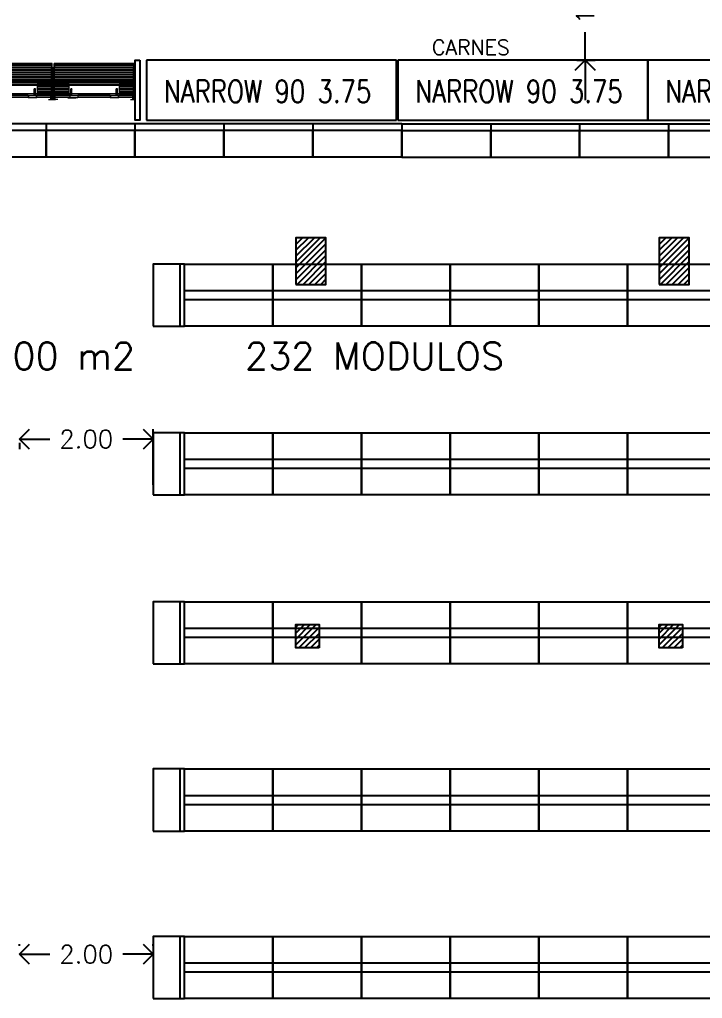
# Model space of a CAD drawing. Extents: x 26 to 214, y -151 to 101.
# Drawn here: x 170.16 to 180.4, y -117.18 to -102.5 of the extents above; entities that cross this region are included whole.
import ezdxf
from ezdxf.enums import TextEntityAlignment as Align

# ---------------------------------------------------------------- set-up
doc = ezdxf.new("R2010")
doc.units = 0
doc.header["$LTSCALE"] = 10
doc.header["$MEASUREMENT"] = 0
doc.layers.get('0').update_dxf_attribs({"linetype": 'CONTINUOUS'})
doc.layers.get('DEFPOINTS').update_dxf_attribs({"linetype": 'CONTINUOUS'})
for name, color, linetype in [('05 TXT', 7, 'CONTINUOUS'), ('10-COL', 6, 'CONTINUOUS'), ('ALMACEN-G', 230, 'CONTINUOUS'), ('GONDOLAS', 30, 'CONTINUOUS'), ('PERECEDEROS-G', 103, 'CONTINUOUS')]:
    doc.layers.add(name, color=color, linetype=linetype)
doc.styles.add('ROMANS', font='romans.shx')
doc.styles.add('SIMPLEX2', font='ROMANS.SHX')
doc.dimstyles.new('COTA1502', dxfattribs={"dimscale": 1.5, "dimtxt": 0.18, "dimasz": 0.2, "dimexe": 0.1, "dimexo": 0.1, "dimgap": 0.09, "dimtad": 0, "dimzin": 0, "dimdsep": 46, "dimtxsty": 'ROMANS', "dimblk": 'OPEN90', "dimcen": 0.1, "dimclrd": 256, "dimclre": 256, "dimclrt": 2, "dimadec": 0, "dimazin": 0, "dimtfac": 1, "dimtix": 1, "dimtmove": 2, "dimatfit": 3, "dimldrblk": 'OPEN90', "dimfxl": 0, "dimtolj": 1, "dimtzin": 0, "dimarcsym": 0})

# ---------------------------------------------------------------- blocks, each defined once
blk = doc.blocks.new('PARED 60')
for p, q in [((0, 1.334), (0.1, 1.334)), ((0, 1.334), (0, 0)), ((0.1, 1.334), (0.1, 0)), ((0.1, 1.334), (0.5, 1.334)), ((0.5, 1.334), (0.5, 0)), ((0, 0), (0.1, 0)), ((0.5, 0), (0.1, 0))]:
    blk.add_line(p, q)
blk = doc.blocks.new('.93-B')
for p, q in [((0, 0.93), (0, 0)), ((1.33, 0.93), (0, 0.93)), ((0, 0.93), (0, 0.53)), ((1.33, 0), (1.33, 0.93)), ((0, 0.53), (1.33, 0.53)), ((1.33, 0.53), (1.33, 0.4)), ((1.33, 0.4), (0, 0.4)), ((0, 0), (1.33, 0))]:
    blk.add_line(p, q)
blk = doc.blocks.new('P093')
blk.add_line((-0.07, 0.93), (-0.07, 0))
blk.add_lwpolyline([(-0.47, 0), (0, 0), (0, 0.93), (-0.47, 0.93)], close=True)
blk = doc.blocks.new('_Open90')
at = {"color": 0, "linetype": 'ByBlock', "lineweight": -2}
for p, q in [((-0.5, 0.5), (0, 0)), ((0, 0), (-1, 0)), ((0, 0), (-0.5, -0.5))]:
    blk.add_line(p, q, dxfattribs=at)
blk = doc.blocks.new('*D184')
at = {"layer": 'DEFPOINTS', "color": 0, "transparency": 16777216}
for p in [(170.157, -108.698), (170.157, -108.793), (172.159, -109.628)]:
    blk.add_point(p, dxfattribs=at)
at = {"layer": 'GONDOLAS', "lineweight": -2, "transparency": 16777216}
for p, q in [((172.159, -109.478), (172.159, -108.643)), ((170.157, -108.848), (170.157, -108.943)), ((170.457, -108.793), (170.611, -108.793)), ((171.859, -108.793), (171.704, -108.793))]:
    blk.add_line(p, q, dxfattribs=at)
at = {"layer": 'GONDOLAS', "lineweight": -2, "transparency": 16777216, "xscale": 0.3, "yscale": 0.3, "zscale": 0.3, "rotation": 180}
blk.add_blockref('_Open90', (170.157, -108.793), dxfattribs=at)
at = {"layer": 'GONDOLAS', "lineweight": -2, "transparency": 16777216, "xscale": 0.3, "yscale": 0.3, "zscale": 0.3}
blk.add_blockref('_Open90', (172.159, -108.793), dxfattribs=at)
at = {"layer": 'GONDOLAS', "color": 2, "transparency": 16777216, "insert": (171.158, -108.793), "char_height": 0.27, "attachment_point": 5, "style": 'ROMANS'}
blk.add_mtext('\\A1;2.00', dxfattribs=at)
blk = doc.blocks.new('fox90-3.75')
at = {"layer": 'PERECEDEROS-G'}
for p, q in [((0, 0.767), (0, -0.133)), ((3.75, 0.767), (0, 0.767)), ((3.75, -0.133), (3.75, 0.767)), ((0, -0.133), (3.75, -0.133))]:
    blk.add_line(p, q, dxfattribs=at)
at = {"layer": 'PERECEDEROS-G', "style": 'ROMANS', "width": 0.8}
blk.add_text('NARROW 90 3.75', height=0.336, dxfattribs=at).set_placement((1.818, 0.129), align=Align.CENTER)
blk = doc.blocks.new('modulo panaderia contrapared')
at = {"linetype": 'Continuous', "lineweight": 15}
for p, q in [((0.015, 0.485), (0.015, 0.503)), ((1.215, 0.503), (0.015, 0.503)), ((1.215, 0.485), (0.015, 0.485)), ((0.015, 0.043), (0.015, 0.485)), ((0.015, 0.485), (0.033, 0.485)), ((0.022, 0.464), (0.019, 0.464)), ((0.019, 0.462), (0.019, 0.464)), ((0.022, 0.462), (0.019, 0.462)), ((0.019, 0.051), (0.019, 0.462)), ((1.209, 0.472), (0.022, 0.472)), ((0.022, 0.471), (0.022, 0.472)), ((1.209, 0.471), (0.022, 0.471)), ((0.022, 0.471), (0.022, 0.449)), ((0.022, 0.449), (1.209, 0.449)), ((0.022, 0.448), (0.022, 0.449)), ((1.209, 0.448), (0.022, 0.448)), ((0.022, 0.44), (0.022, 0.448)), ((0.033, 0.472), (0.033, 0.485)), ((1.197, 0.485), (1.215, 0.485)), ((1.197, 0.472), (1.197, 0.485)), ((1.209, 0.472), (1.209, 0.471)), ((1.209, 0.471), (1.209, 0.449)), ((1.212, 0.464), (1.209, 0.464)), ((1.212, 0.462), (1.209, 0.462)), ((1.209, 0.449), (1.209, 0.448)), ((1.209, 0.448), (1.209, 0.44)), ((1.212, 0.464), (1.212, 0.462)), ((1.212, 0.051), (1.212, 0.462)), ((1.215, 0.485), (1.215, 0.503)), ((1.215, 0.043), (1.215, 0.485)), ((0, 0.035), (0, 0.435)), ((0, 0.435), (0.003, 0.435)), ((0.003, 0.435), (0.003, 0.035)), ((0.015, 0.435), (0.003, 0.435)), ((0.022, 0.433), (0.022, 0.44)), ((1.209, 0.433), (0.022, 0.433)), ((1.209, 0.433), (0.022, 0.433)), ((0.022, 0.41), (0.022, 0.433)), ((0.022, 0.433), (0.022, 0.433)), ((0.022, 0.41), (1.209, 0.41)), ((0.022, 0.409), (0.022, 0.41)), ((1.209, 0.409), (0.022, 0.409)), ((0.022, 0.405), (0.022, 0.409)), ((0.022, 0.405), (1.209, 0.405)), ((0.022, 0.405), (1.209, 0.405)), ((0.022, 0.405), (0.022, 0.405)), ((0.022, 0.398), (0.022, 0.405)), ((1.209, 0.398), (0.022, 0.398)), ((0.022, 0.397), (0.022, 0.398)), ((1.209, 0.397), (0.022, 0.397)), ((0.022, 0.374), (0.022, 0.397)), ((0.022, 0.374), (1.209, 0.374)), ((0.022, 0.373), (0.022, 0.374)), ((1.209, 0.373), (0.022, 0.373)), ((0.022, 0.369), (0.022, 0.373)), ((0.022, 0.369), (1.209, 0.369)), ((0.022, 0.369), (1.209, 0.369)), ((0.022, 0.369), (0.022, 0.369)), ((0.022, 0.362), (0.022, 0.369)), ((1.209, 0.362), (0.022, 0.362)), ((1.209, 0.362), (0.022, 0.362)), ((0.022, 0.339), (0.022, 0.362)), ((0.022, 0.362), (0.022, 0.362)), ((0.022, 0.339), (1.209, 0.339)), ((0.022, 0.338), (0.022, 0.339)), ((1.209, 0.338), (0.022, 0.338)), ((0.022, 0.334), (0.022, 0.338)), ((0.022, 0.334), (1.209, 0.334)), ((0.022, 0.334), (1.209, 0.334)), ((0.022, 0.334), (0.022, 0.334)), ((0.022, 0.327), (0.022, 0.334)), ((1.209, 0.327), (0.022, 0.327)), ((0.022, 0.326), (0.022, 0.327)), ((1.209, 0.326), (0.022, 0.326)), ((0.022, 0.304), (0.022, 0.326)), ((0.022, 0.304), (1.209, 0.304)), ((0.022, 0.302), (0.022, 0.304)), ((1.209, 0.302), (0.022, 0.302)), ((0.022, 0.298), (0.022, 0.302)), ((0.022, 0.298), (1.209, 0.298)), ((0.022, 0.298), (1.209, 0.298)), ((0.022, 0.298), (0.022, 0.298)), ((0.022, 0.292), (0.022, 0.298)), ((0.023, 0.44), (0.046, 0.44)), ((0.023, 0.44), (0.023, 0.433)), ((0.023, 0.405), (0.023, 0.398)), ((0.023, 0.369), (0.023, 0.362)), ((0.023, 0.334), (0.023, 0.327)), ((0.023, 0.298), (0.023, 0.292)), ((0.046, 0.433), (0.046, 0.44)), ((0.046, 0.398), (0.046, 0.405)), ((0.046, 0.362), (0.046, 0.369)), ((0.046, 0.327), (0.046, 0.334)), ((0.046, 0.292), (0.046, 0.298)), ((0.047, 0.44), (0.047, 0.433)), ((0.047, 0.436), (0.603, 0.436)), ((0.047, 0.436), (0.603, 0.436)), ((0.047, 0.405), (0.047, 0.398)), ((0.047, 0.369), (0.047, 0.362)), ((0.047, 0.334), (0.047, 0.327)), ((0.047, 0.298), (0.047, 0.292)), ((0.603, 0.433), (0.603, 0.44)), ((0.603, 0.398), (0.603, 0.405)), ((0.603, 0.362), (0.603, 0.369)), ((0.603, 0.327), (0.603, 0.334)), ((0.603, 0.292), (0.603, 0.298)), ((0.604, 0.44), (0.627, 0.44)), ((0.604, 0.44), (0.604, 0.433)), ((0.604, 0.405), (0.604, 0.398)), ((0.604, 0.369), (0.604, 0.362)), ((0.604, 0.334), (0.604, 0.327)), ((0.604, 0.298), (0.604, 0.292)), ((0.627, 0.433), (0.627, 0.44)), ((0.627, 0.398), (0.627, 0.405)), ((0.627, 0.362), (0.627, 0.369)), ((0.627, 0.327), (0.627, 0.334)), ((0.627, 0.292), (0.627, 0.298)), ((0.628, 0.44), (0.628, 0.433)), ((0.628, 0.436), (1.184, 0.436)), ((0.628, 0.436), (1.184, 0.436)), ((0.628, 0.405), (0.628, 0.398)), ((0.628, 0.369), (0.628, 0.362)), ((0.628, 0.334), (0.628, 0.327)), ((0.628, 0.298), (0.628, 0.292)), ((1.184, 0.433), (1.184, 0.44)), ((1.184, 0.398), (1.184, 0.405)), ((1.184, 0.362), (1.184, 0.369)), ((1.184, 0.327), (1.184, 0.334)), ((1.184, 0.292), (1.184, 0.298)), ((1.185, 0.44), (1.208, 0.44)), ((1.185, 0.44), (1.185, 0.433)), ((1.185, 0.405), (1.185, 0.398)), ((1.185, 0.369), (1.185, 0.362)), ((1.185, 0.334), (1.185, 0.327)), ((1.185, 0.298), (1.185, 0.292)), ((1.208, 0.433), (1.208, 0.44)), ((1.208, 0.398), (1.208, 0.405)), ((1.208, 0.362), (1.208, 0.369)), ((1.208, 0.327), (1.208, 0.334)), ((1.208, 0.292), (1.208, 0.298)), ((1.209, 0.433), (1.209, 0.44)), ((1.209, 0.41), (1.209, 0.433)), ((1.209, 0.433), (1.209, 0.433)), ((1.209, 0.41), (1.209, 0.409)), ((1.209, 0.405), (1.209, 0.409)), ((1.209, 0.405), (1.209, 0.405)), ((1.209, 0.398), (1.209, 0.405)), ((1.209, 0.398), (1.209, 0.397)), ((1.209, 0.374), (1.209, 0.397)), ((1.209, 0.374), (1.209, 0.373)), ((1.209, 0.369), (1.209, 0.373)), ((1.209, 0.369), (1.209, 0.369)), ((1.209, 0.362), (1.209, 0.369)), ((1.209, 0.339), (1.209, 0.362)), ((1.209, 0.362), (1.209, 0.362)), ((1.209, 0.339), (1.209, 0.338)), ((1.209, 0.334), (1.209, 0.338)), ((1.209, 0.334), (1.209, 0.334)), ((1.209, 0.327), (1.209, 0.334)), ((1.209, 0.327), (1.209, 0.326)), ((1.209, 0.304), (1.209, 0.326)), ((1.209, 0.304), (1.209, 0.302)), ((1.209, 0.298), (1.209, 0.302)), ((1.209, 0.298), (1.209, 0.298)), ((1.209, 0.292), (1.209, 0.298)), ((1.227, 0.435), (1.215, 0.435)), ((1.227, 0.035), (1.227, 0.435)), ((1.227, 0.435), (1.23, 0.435)), ((1.23, 0.435), (1.23, 0.035)), ((1.209, 0.292), (0.022, 0.292)), ((0.022, 0.291), (0.022, 0.292)), ((1.209, 0.291), (0.022, 0.291)), ((0.022, 0.268), (0.022, 0.291)), ((0.022, 0.268), (1.209, 0.268)), ((0.022, 0.267), (0.022, 0.268)), ((1.209, 0.267), (0.022, 0.267)), ((0.022, 0.263), (0.022, 0.267)), ((0.022, 0.263), (1.209, 0.263)), ((0.022, 0.263), (1.209, 0.263)), ((0.022, 0.263), (0.022, 0.263)), ((0.022, 0.256), (0.022, 0.263)), ((1.209, 0.256), (0.022, 0.256)), ((0.022, 0.255), (0.022, 0.256)), ((1.209, 0.255), (0.022, 0.255)), ((0.022, 0.233), (0.022, 0.255)), ((0.022, 0.233), (1.209, 0.233)), ((0.022, 0.231), (0.022, 0.233)), ((1.209, 0.231), (0.022, 0.231)), ((0.022, 0.227), (0.022, 0.231)), ((0.022, 0.227), (1.209, 0.227)), ((0.022, 0.227), (1.209, 0.227)), ((0.022, 0.227), (0.022, 0.227)), ((0.022, 0.221), (0.022, 0.227)), ((1.209, 0.221), (0.022, 0.221)), ((0.022, 0.22), (0.022, 0.221)), ((1.209, 0.22), (0.022, 0.22)), ((0.022, 0.197), (0.022, 0.22)), ((0.022, 0.196), (0.022, 0.197)), ((0.022, 0.197), (0.24, 0.197)), ((0.022, 0.192), (0.022, 0.196)), ((0.24, 0.196), (0.022, 0.196)), ((0.022, 0.192), (0.24, 0.192)), ((0.022, 0.192), (0.022, 0.192)), ((0.022, 0.185), (0.022, 0.192)), ((0.022, 0.192), (0.24, 0.192)), ((0.24, 0.185), (0.022, 0.185)), ((0.022, 0.184), (0.022, 0.185)), ((0.022, 0.162), (0.022, 0.184)), ((0.24, 0.184), (0.022, 0.184)), ((0.022, 0.161), (0.022, 0.162)), ((0.022, 0.162), (0.24, 0.162)), ((0.022, 0.157), (0.022, 0.161)), ((0.24, 0.161), (0.022, 0.161)), ((0.022, 0.157), (0.24, 0.157)), ((0.022, 0.157), (0.022, 0.157)), ((0.022, 0.15), (0.022, 0.157)), ((0.022, 0.157), (0.24, 0.157)), ((0.24, 0.15), (0.022, 0.15)), ((0.022, 0.149), (0.022, 0.15)), ((0.022, 0.126), (0.022, 0.149)), ((0.24, 0.149), (0.022, 0.149)), ((0.023, 0.263), (0.023, 0.256)), ((0.023, 0.227), (0.023, 0.221)), ((0.023, 0.192), (0.023, 0.185)), ((0.023, 0.157), (0.023, 0.15)), ((0.046, 0.256), (0.046, 0.263)), ((0.046, 0.221), (0.046, 0.227)), ((0.046, 0.185), (0.046, 0.192)), ((0.046, 0.15), (0.046, 0.157)), ((0.047, 0.263), (0.047, 0.256)), ((0.047, 0.227), (0.047, 0.221)), ((0.047, 0.192), (0.047, 0.185)), ((0.047, 0.157), (0.047, 0.15)), ((0.24, 0.2), (0.24, 0.183)), ((0.24, 0.2), (0.99, 0.2)), ((0.24, 0.183), (0.99, 0.183)), ((0.24, 0.183), (0.24, 0.178)), ((0.24, 0.178), (0.99, 0.178)), ((0.24, 0.049), (0.24, 0.178)), ((0.603, 0.256), (0.603, 0.263)), ((0.603, 0.221), (0.603, 0.227)), ((0.604, 0.263), (0.604, 0.256)), ((0.604, 0.227), (0.604, 0.221)), ((0.627, 0.256), (0.627, 0.263)), ((0.627, 0.221), (0.627, 0.227)), ((0.628, 0.263), (0.628, 0.256)), ((0.628, 0.227), (0.628, 0.221)), ((0.99, 0.2), (0.99, 0.183)), ((0.99, 0.197), (1.209, 0.197)), ((1.209, 0.196), (0.99, 0.196)), ((0.99, 0.192), (1.209, 0.192)), ((0.99, 0.192), (1.209, 0.192)), ((1.209, 0.185), (0.99, 0.185)), ((1.209, 0.184), (0.99, 0.184)), ((0.99, 0.183), (0.99, 0.178)), ((0.99, 0.178), (0.99, 0.049)), ((0.99, 0.162), (1.209, 0.162)), ((1.209, 0.161), (0.99, 0.161)), ((0.99, 0.157), (1.209, 0.157)), ((0.99, 0.157), (1.209, 0.157)), ((1.209, 0.15), (0.99, 0.15)), ((1.209, 0.149), (0.99, 0.149)), ((1.184, 0.256), (1.184, 0.263)), ((1.184, 0.221), (1.184, 0.227)), ((1.184, 0.185), (1.184, 0.192)), ((1.184, 0.15), (1.184, 0.157)), ((1.185, 0.263), (1.185, 0.256)), ((1.185, 0.227), (1.185, 0.221)), ((1.185, 0.192), (1.185, 0.185)), ((1.185, 0.157), (1.185, 0.15)), ((1.208, 0.256), (1.208, 0.263)), ((1.208, 0.221), (1.208, 0.227)), ((1.208, 0.185), (1.208, 0.192)), ((1.208, 0.15), (1.208, 0.157)), ((1.209, 0.292), (1.209, 0.291)), ((1.209, 0.268), (1.209, 0.291)), ((1.209, 0.268), (1.209, 0.267)), ((1.209, 0.263), (1.209, 0.267)), ((1.209, 0.263), (1.209, 0.263)), ((1.209, 0.256), (1.209, 0.263)), ((1.209, 0.256), (1.209, 0.255)), ((1.209, 0.233), (1.209, 0.255)), ((1.209, 0.233), (1.209, 0.231)), ((1.209, 0.227), (1.209, 0.231)), ((1.209, 0.227), (1.209, 0.227)), ((1.209, 0.221), (1.209, 0.227)), ((1.209, 0.221), (1.209, 0.22)), ((1.209, 0.197), (1.209, 0.22)), ((1.209, 0.197), (1.209, 0.196)), ((1.209, 0.192), (1.209, 0.196)), ((1.209, 0.192), (1.209, 0.192)), ((1.209, 0.185), (1.209, 0.192)), ((1.209, 0.185), (1.209, 0.184)), ((1.209, 0.162), (1.209, 0.184)), ((1.209, 0.162), (1.209, 0.161)), ((1.209, 0.157), (1.209, 0.161)), ((1.209, 0.157), (1.209, 0.157)), ((1.209, 0.15), (1.209, 0.157)), ((1.209, 0.15), (1.209, 0.149)), ((1.209, 0.126), (1.209, 0.149)), ((0.003, 0.035), (0, 0.035)), ((0, 0.032), (0, -0.032)), ((0.027, 0.035), (0.003, 0.035)), ((0.027, 0.033), (0.003, 0.033)), ((0.003, 0.032), (0.003, -0.032)), ((0.015, 0.043), (0.019, 0.043)), ((0.022, 0.051), (0.019, 0.051)), ((0.019, 0.051), (0.022, 0.051)), ((0.019, 0.051), (0.019, 0.051)), ((0.019, 0.035), (0.019, 0.051)), ((0.019, 0.024), (0.019, 0.033)), ((0.019, 0.024), (0.022, 0.024)), ((0.019, 0.021), (0.019, 0.024)), ((0.022, 0.021), (0.019, 0.021)), ((0.022, 0.125), (0.022, 0.126)), ((0.022, 0.126), (0.24, 0.126)), ((0.022, 0.121), (0.022, 0.125)), ((0.24, 0.125), (0.022, 0.125)), ((0.022, 0.121), (0.24, 0.121)), ((0.022, 0.121), (0.022, 0.121)), ((0.022, 0.114), (0.022, 0.121)), ((0.022, 0.121), (0.24, 0.121)), ((0.24, 0.114), (0.022, 0.114)), ((0.022, 0.113), (0.022, 0.114)), ((0.022, 0.091), (0.022, 0.113)), ((0.24, 0.113), (0.022, 0.113)), ((0.022, 0.09), (0.022, 0.091)), ((0.022, 0.091), (0.24, 0.091)), ((0.022, 0.086), (0.022, 0.09)), ((0.24, 0.09), (0.022, 0.09)), ((0.022, 0.086), (0.24, 0.086)), ((0.022, 0.086), (0.022, 0.086)), ((0.022, 0.051), (0.022, 0.086)), ((0.022, 0.086), (0.24, 0.086)), ((0.022, 0.051), (0.022, 0.051)), ((0.022, 0.035), (0.022, 0.051)), ((0.022, 0.043), (0.023, 0.043)), ((0.022, 0.024), (0.022, 0.033)), ((0.022, 0.024), (0.022, 0.021)), ((0.023, 0.121), (0.023, 0.114)), ((0.023, 0.086), (0.023, 0.085)), ((0.023, 0.085), (0.046, 0.085)), ((0.023, 0.081), (0.046, 0.081)), ((0.265, 0.043), (0.023, 0.043)), ((0.023, 0.043), (0.023, 0.035)), ((0.023, 0.035), (0.035, 0.035)), ((0.028, -0.032), (0.028, 0.032)), ((0.033, 0.032), (0.03, 0.032)), ((0.03, 0.032), (0.033, 0.032)), ((0.03, -0.032), (0.03, 0.032)), ((0.033, 0.043), (0.033, 0.081)), ((0.033, 0.043), (0.033, 0.061)), ((0.24, 0.061), (0.033, 0.061)), ((0.033, -0.032), (0.033, 0.032)), ((0.033, 0.032), (0.033, 0.032)), ((0.033, 0.024), (0.25, 0.024)), ((0.25, 0.021), (0.033, 0.021)), ((0.035, 0.035), (0.035, 0.025)), ((0.035, 0.025), (0.265, 0.025)), ((0.046, 0.114), (0.046, 0.121)), ((0.046, 0.085), (0.046, 0.086)), ((0.047, 0.121), (0.047, 0.114)), ((0.047, 0.086), (0.047, 0.085)), ((0.047, 0.081), (0.047, 0.085)), ((0.223, 0.025), (0.223, 0.024)), ((0.265, 0.049), (0.24, 0.049)), ((0.25, 0.025), (0.25, 0.023)), ((0.25, 0.023), (0.265, 0.023)), ((0.25, 0.023), (0.25, 0.022)), ((0.25, 0.022), (0.37, 0.022)), ((0.25, 0.022), (0.25, -0.006)), ((0.253, 0.025), (0.253, 0.024)), ((0.253, 0.024), (0.265, 0.024)), ((0.253, 0.022), (0.253, -0.005)), ((0.283, 0.121), (0.265, 0.121)), ((0.265, 0.119), (0.265, 0.121)), ((0.283, 0.119), (0.265, 0.119)), ((0.265, 0.09), (0.265, 0.119)), ((0.265, 0.026), (0.265, 0.09)), ((0.265, 0.026), (0.283, 0.026)), ((0.265, 0.022), (0.265, 0.026)), ((0.265, 0.022), (0.283, 0.022)), ((0.267, 0.092), (0.281, 0.092)), ((0.283, 0.121), (0.283, 0.119)), ((0.283, 0.09), (0.283, 0.119)), ((0.283, 0.026), (0.283, 0.09)), ((0.947, 0.049), (0.283, 0.049)), ((0.947, 0.043), (0.283, 0.043)), ((0.283, 0.022), (0.283, 0.026)), ((0.283, 0.025), (0.947, 0.025)), ((0.283, 0.024), (0.373, 0.024)), ((0.283, 0.023), (0.37, 0.023)), ((0.37, 0.025), (0.37, 0.023)), ((0.37, 0.023), (0.37, 0.022)), ((0.37, 0.023), (0.373, 0.023)), ((0.37, 0.022), (0.37, -0.006)), ((0.373, 0.025), (0.373, 0.024)), ((0.373, 0.024), (0.373, 0.023)), ((0.373, 0.024), (0.857, 0.024)), ((0.373, 0.023), (0.373, -0.005)), ((0.857, 0.021), (0.373, 0.021)), ((0.857, 0.025), (0.857, 0.023)), ((0.857, 0.023), (0.947, 0.023)), ((0.857, 0.023), (0.857, 0.022)), ((0.857, 0.022), (0.977, 0.022)), ((0.857, 0.022), (0.857, -0.006)), ((0.86, 0.025), (0.86, 0.023)), ((0.86, 0.023), (0.947, 0.023)), ((0.86, 0.023), (0.86, 0.022)), ((0.86, 0.022), (0.98, 0.022)), ((0.86, 0.022), (0.86, -0.006)), ((0.965, 0.121), (0.947, 0.121)), ((0.947, 0.119), (0.947, 0.121)), ((0.965, 0.119), (0.947, 0.119)), ((0.947, 0.09), (0.947, 0.119)), ((0.947, 0.026), (0.947, 0.09)), ((0.947, 0.022), (0.947, 0.026)), ((0.947, 0.026), (0.965, 0.026)), ((0.947, 0.022), (0.965, 0.022)), ((0.949, 0.092), (0.963, 0.092)), ((0.965, 0.121), (0.965, 0.119)), ((0.965, 0.09), (0.965, 0.119)), ((0.965, 0.026), (0.965, 0.09)), ((0.99, 0.049), (0.965, 0.049)), ((1.208, 0.043), (0.965, 0.043)), ((0.965, 0.022), (0.965, 0.026)), ((0.965, 0.025), (1.196, 0.025)), ((0.965, 0.023), (0.977, 0.023)), ((0.965, 0.023), (0.98, 0.023)), ((0.977, 0.025), (0.977, 0.023)), ((0.977, 0.023), (0.977, 0.022)), ((0.977, 0.022), (0.977, -0.006)), ((0.98, 0.025), (0.98, 0.023)), ((0.98, 0.024), (1.197, 0.024)), ((0.98, 0.023), (0.98, 0.022)), ((0.98, 0.022), (0.98, -0.006)), ((1.197, 0.021), (0.98, 0.021)), ((0.988, 0.025), (0.988, 0.024)), ((0.99, 0.126), (1.209, 0.126)), ((1.209, 0.125), (0.99, 0.125)), ((0.99, 0.121), (1.209, 0.121)), ((0.99, 0.121), (1.209, 0.121)), ((1.209, 0.114), (0.99, 0.114)), ((1.209, 0.113), (0.99, 0.113)), ((0.99, 0.091), (1.209, 0.091)), ((1.209, 0.09), (0.99, 0.09)), ((0.99, 0.086), (1.209, 0.086)), ((0.99, 0.086), (1.209, 0.086)), ((1.197, 0.061), (0.99, 0.061)), ((1.184, 0.114), (1.184, 0.121)), ((1.184, 0.085), (1.184, 0.086)), ((1.184, 0.081), (1.184, 0.085)), ((1.185, 0.121), (1.185, 0.114)), ((1.185, 0.086), (1.185, 0.085)), ((1.185, 0.085), (1.208, 0.085)), ((1.185, 0.081), (1.208, 0.081)), ((1.196, 0.035), (1.208, 0.035)), ((1.196, 0.025), (1.196, 0.035)), ((1.197, 0.043), (1.197, 0.081)), ((1.197, 0.043), (1.197, 0.061)), ((1.197, 0.032), (1.2, 0.032)), ((1.197, -0.032), (1.197, 0.032)), ((1.197, 0.032), (1.2, 0.032)), ((1.197, 0.032), (1.197, 0.032)), ((1.2, 0.032), (1.2, -0.032)), ((1.227, 0.035), (1.203, 0.035)), ((1.227, 0.033), (1.203, 0.033)), ((1.203, 0.032), (1.203, -0.032)), ((1.208, 0.114), (1.208, 0.121)), ((1.208, 0.085), (1.208, 0.086)), ((1.208, 0.043), (1.209, 0.043)), ((1.208, 0.035), (1.208, 0.043)), ((1.209, 0.126), (1.209, 0.125)), ((1.209, 0.121), (1.209, 0.125)), ((1.209, 0.121), (1.209, 0.121)), ((1.209, 0.114), (1.209, 0.121)), ((1.209, 0.114), (1.209, 0.113)), ((1.209, 0.091), (1.209, 0.113)), ((1.209, 0.091), (1.209, 0.09)), ((1.209, 0.086), (1.209, 0.09)), ((1.209, 0.086), (1.209, 0.086)), ((1.209, 0.051), (1.209, 0.086)), ((1.212, 0.051), (1.209, 0.051)), ((1.209, 0.035), (1.209, 0.051)), ((1.209, 0.051), (1.212, 0.051)), ((1.209, 0.051), (1.209, 0.051)), ((1.209, 0.024), (1.209, 0.033)), ((1.209, 0.024), (1.212, 0.024)), ((1.209, 0.021), (1.209, 0.024)), ((1.212, 0.021), (1.209, 0.021)), ((1.212, 0.035), (1.212, 0.051)), ((1.212, 0.051), (1.212, 0.051)), ((1.212, 0.043), (1.215, 0.043)), ((1.212, 0.024), (1.212, 0.033)), ((1.212, 0.024), (1.212, 0.021)), ((1.23, 0.035), (1.227, 0.035)), ((1.228, -0.032), (1.228, 0.032)), ((1.23, -0.032), (1.23, 0.032)), ((0.003, -0.033), (0.027, -0.033)), ((0.003, -0.035), (0.027, -0.035)), ((0.03, -0.032), (0.033, -0.032)), ((0.03, -0.032), (0.03, -0.032)), ((0.033, -0.003), (0.25, -0.003)), ((0.25, -0.006), (0.033, -0.006)), ((0.036, -0.035), (0.036, -0.038)), ((0.07, -0.035), (0.036, -0.035)), ((0.07, -0.038), (0.036, -0.038)), ((0.07, -0.038), (0.07, -0.035)), ((0.223, -0.006), (0.223, -0.007)), ((0.223, -0.007), (0.223, -0.01)), ((0.223, -0.007), (0.25, -0.007)), ((0.223, -0.01), (0.343, -0.01)), ((0.25, -0.006), (0.37, -0.006)), ((0.25, -0.006), (0.25, -0.009)), ((0.25, -0.009), (0.37, -0.009)), ((0.253, -0.005), (0.373, -0.005)), ((0.343, -0.009), (0.343, -0.01)), ((0.37, -0.006), (0.37, -0.009)), ((0.37, -0.008), (0.373, -0.008)), ((0.373, -0.003), (0.857, -0.003)), ((0.373, -0.005), (0.373, -0.008)), ((0.857, -0.006), (0.373, -0.006)), ((0.857, -0.006), (0.857, -0.009)), ((0.857, -0.006), (0.977, -0.006)), ((0.857, -0.009), (0.977, -0.009)), ((0.86, -0.006), (0.98, -0.006)), ((0.86, -0.006), (0.86, -0.009)), ((0.86, -0.009), (0.98, -0.009)), ((0.977, -0.006), (0.977, -0.009)), ((0.98, -0.003), (1.197, -0.003)), ((0.98, -0.006), (0.98, -0.009)), ((1.197, -0.006), (0.98, -0.006)), ((0.98, -0.009), (0.988, -0.009)), ((0.988, -0.006), (0.988, -0.009)), ((1.16, -0.038), (1.16, -0.035)), ((1.16, -0.035), (1.194, -0.035)), ((1.16, -0.038), (1.194, -0.038)), ((1.194, -0.038), (1.194, -0.035)), ((1.197, -0.032), (1.2, -0.032)), ((1.2, -0.032), (1.2, -0.032)), ((1.203, -0.033), (1.227, -0.033)), ((1.203, -0.035), (1.227, -0.035))]:
    blk.add_line(p, q, dxfattribs=at)
for centre in [(0.274, 0.082), (0.274, 0.057), (0.956, 0.082), (0.956, 0.057)]:
    blk.add_circle(centre, 0.00213, dxfattribs=at)
for centre, radius, start, end in [((0.022, 0.438), 0.00159, 81.2205, 118.4816), ((0.046, 0.438), 0.00159, 61.5184, 98.7795), ((0.603, 0.438), 0.00159, 81.2205, 118.4816), ((0.627, 0.438), 0.00159, 61.5184, 98.7795), ((1.184, 0.438), 0.00159, 81.2205, 118.4816), ((1.208, 0.438), 0.00159, 61.5184, 98.7795), ((0.003, 0.032), 0.003, 90, 180), ((0.003, 0.032), 0.0005, 90, 180), ((0.022, 0.084), 0.00159, 81.2205, 118.4816), ((0.022, 0.083), 0.00159, 241.5184, 278.7795), ((0.027, 0.032), 0.003, 0, 90), ((0.027, 0.032), 0.0005, 0, 90), ((0.046, 0.084), 0.00159, 61.5184, 98.7795), ((0.046, 0.083), 0.00159, 261.2205, 298.4816), ((0.267, 0.09), 0.002, 90, 180), ((0.281, 0.09), 0.002, 0, 90), ((0.949, 0.09), 0.002, 90, 180), ((0.963, 0.09), 0.002, 0, 90), ((1.184, 0.084), 0.00159, 81.2205, 118.4816), ((1.184, 0.083), 0.00159, 241.5184, 278.7795), ((1.203, 0.032), 0.003, 90, 180), ((1.203, 0.032), 0.0005, 90, 180), ((1.208, 0.084), 0.00159, 61.5184, 98.7795), ((1.208, 0.083), 0.00159, 261.2205, 298.4816), ((1.227, 0.032), 0.003, 0, 90), ((1.227, 0.032), 0.0005, 0, 90), ((0.003, -0.032), 0.003, 180, 270), ((0.003, -0.032), 0.0005, 180, 270), ((0.027, -0.032), 0.003, 270, 0), ((0.027, -0.032), 0.0005, 270, 0), ((0.036, -0.032), 0.0062, 180, 270), ((0.036, -0.032), 0.003, 180, 270), ((1.194, -0.032), 0.0062, 270, 0), ((1.194, -0.032), 0.003, 270, 0), ((1.203, -0.032), 0.003, 180, 270), ((1.203, -0.032), 0.0005, 180, 270), ((1.227, -0.032), 0.0005, 270, 0), ((1.227, -0.032), 0.003, 270, 0)]:
    blk.add_arc(centre, radius, start, end, dxfattribs=at)
blk = doc.blocks.new('*D202')
at = {"layer": 'DEFPOINTS', "color": 0, "transparency": 16777216}
for p in [(170.157, -116.539), (172.159, -116.516), (172.159, -116.539)]:
    blk.add_point(p, dxfattribs=at)
at = {"layer": 'GONDOLAS', "lineweight": -2, "transparency": 16777216}
for p, q in [((170.157, -116.389), (170.157, -116.366)), ((172.159, -116.389), (172.159, -116.366)), ((170.457, -116.516), (170.611, -116.516)), ((171.859, -116.516), (171.704, -116.516))]:
    blk.add_line(p, q, dxfattribs=at)
at = {"layer": 'GONDOLAS', "lineweight": -2, "transparency": 16777216, "xscale": 0.3, "yscale": 0.3, "zscale": 0.3, "rotation": 180}
blk.add_blockref('_Open90', (170.157, -116.516), dxfattribs=at)
at = {"layer": 'GONDOLAS', "lineweight": -2, "transparency": 16777216, "xscale": 0.3, "yscale": 0.3, "zscale": 0.3}
blk.add_blockref('_Open90', (172.159, -116.516), dxfattribs=at)
at = {"layer": 'GONDOLAS', "color": 2, "transparency": 16777216, "insert": (171.158, -116.516), "char_height": 0.27, "attachment_point": 5, "style": 'ROMANS'}
blk.add_mtext('\\A1;2.00', dxfattribs=at)
blk = doc.blocks.new('*D229')
at = {"layer": 'ALMACEN-G', "lineweight": -2, "transparency": 16777216}
for p, q in [((178.644, -100.923), (178.644, -100.623)), ((178.518, -101.223), (178.794, -101.223)), ((178.644, -101.223), (178.644, -101.64)), ((178.644, -103.111), (178.644, -102.694)), ((178.518, -103.111), (178.794, -103.111)), ((178.644, -103.411), (178.644, -103.711))]:
    blk.add_line(p, q, dxfattribs=at)
at = {"layer": 'DEFPOINTS', "color": 0, "transparency": 16777216}
for p in [(178.368, -101.223, 3.787), (178.368, -103.111), (178.644, -103.111)]:
    blk.add_point(p, dxfattribs=at)
at = {"layer": 'ALMACEN-G', "lineweight": -2, "transparency": 16777216, "xscale": 0.3, "yscale": 0.3, "zscale": 0.3}
for p, rotation in [((178.644, -101.223), 270), ((178.644, -103.111), 90)]:
    blk.add_blockref('_Open90', p, dxfattribs=dict(at, rotation=rotation))
at = {"layer": 'ALMACEN-G', "color": 2, "transparency": 16777216, "insert": (178.644, -102.167), "char_height": 0.27, "attachment_point": 5, "rotation": 90, "style": 'ROMANS'}
blk.add_mtext('\\A1;1.80', dxfattribs=at)

msp = doc.modelspace()

# ---------------------------------------------------------------- hatches: boundary and pattern name
at = {"layer": '10-COL'}
h = msp.add_hatch(dxfattribs=at)
h.set_pattern_fill('ANSI31', color=1, scale=0.5, style=0)
h.set_pattern_definition([(45, (116.0215, -104.845356), (-0.044194174, 0.044194174), [])])
h.paths.add_polyline_path([(174.302, -106.473), (174.752, -106.473), (174.752, -105.773), (174.302, -105.773)])
h = msp.add_hatch(dxfattribs=at)
h.set_pattern_fill('ANSI31', color=1, scale=0.5, style=0)
h.set_pattern_definition([(45, (121.4715, -104.845356), (-0.044194174, 0.044194174), [])])
h.paths.add_polyline_path([(179.752, -106.473), (180.202, -106.473), (180.202, -105.773), (179.752, -105.773)])
h = msp.add_hatch(dxfattribs=at)
h.set_pattern_fill('ANSI31', color=1, scale=0.5, style=0)
h.set_pattern_definition([(45, (112.4715, -115.195356), (-0.044194174, 0.044194174), [])])
h.paths.add_polyline_path([(174.302, -111.573), (174.652, -111.573), (174.652, -111.923), (174.302, -111.923)])
h = msp.add_hatch(dxfattribs=at)
h.set_pattern_fill('ANSI31', color=1, scale=0.5, style=0)
h.set_pattern_definition([(45, (117.9215, -115.195356), (-0.044194174, 0.044194174), [])])
h.paths.add_polyline_path([(179.752, -111.573), (180.102, -111.573), (180.102, -111.923), (179.752, -111.923)])

# ---------------------------------------------------------------- linework, layer by layer
for points in [[(174.302, -106.473), (174.752, -106.473), (174.752, -105.773), (174.302, -105.773)], [(179.752, -106.473), (180.202, -106.473), (180.202, -105.773), (179.752, -105.773)], [(174.652, -111.923), (174.302, -111.923), (174.302, -111.573), (174.652, -111.573)], [(180.102, -111.923), (179.752, -111.923), (179.752, -111.573), (180.102, -111.573)]]:
    msp.add_lwpolyline(points, close=True, dxfattribs=at)
at = {"layer": 'PERECEDEROS-G'}
msp.add_lwpolyline([(171.963, -103.111), (171.963, -104.011), (171.893, -104.011), (171.893, -103.111)], close=True, dxfattribs=at)

# ---------------------------------------------------------------- block references
at = {"layer": 'ALMACEN-G', "xscale": -1}
for name, p, rotation in [('PARED 60', (170.554, -104.063), 90), ('PARED 60', (171.888, -104.063), 90), ('PARED 60', (173.222, -104.063), 90), ('PARED 60', (174.556, -104.063), 90), ('PARED 60', (175.891, -104.063), 90), ('PARED 60', (177.225, -104.064), 90), ('PARED 60', (178.559, -104.064), 90), ('PARED 60', (179.893, -104.064), 90), ('PARED 60', (181.227, -104.064), 90), ('.93-B', (172.629, -106.168), 180), ('.93-B', (173.959, -106.168), 180), ('.93-B', (175.289, -106.168), 180), ('.93-B', (176.619, -106.168), 180), ('.93-B', (177.949, -106.168), 180), ('.93-B', (179.279, -106.168), 180), ('.93-B', (172.629, -108.698), 180), ('.93-B', (173.959, -108.698), 180), ('.93-B', (175.289, -108.698), 180), ('.93-B', (176.619, -108.698), 180), ('.93-B', (177.949, -108.698), 180), ('.93-B', (179.279, -108.698), 180), ('.93-B', (172.629, -111.233), 180), ('.93-B', (173.959, -111.233), 180), ('.93-B', (175.289, -111.233), 180), ('.93-B', (176.619, -111.233), 180), ('.93-B', (177.949, -111.233), 180), ('.93-B', (179.279, -111.233), 180), ('.93-B', (172.629, -113.738), 180), ('.93-B', (173.959, -113.738), 180), ('.93-B', (175.289, -113.738), 180), ('.93-B', (176.619, -113.738), 180), ('.93-B', (177.949, -113.738), 180), ('.93-B', (179.279, -113.738), 180), ('.93-B', (172.629, -116.248), 180), ('.93-B', (173.959, -116.248), 180), ('.93-B', (175.289, -116.248), 180), ('.93-B', (176.619, -116.248), 180), ('.93-B', (177.949, -116.248), 180), ('.93-B', (179.279, -116.248), 180)]:
    msp.add_blockref(name, p, dxfattribs=dict(at, rotation=rotation))
at = {"layer": 'ALMACEN-G'}
for p in [(172.629, -107.098), (172.629, -109.628), (172.629, -112.163), (172.629, -114.668), (172.629, -117.178)]:
    msp.add_blockref('P093', p, dxfattribs=at)
at = {"layer": 'GONDOLAS'}
for p in [(172.061, -103.877), (175.832, -103.877), (179.582, -103.877)]:
    msp.add_blockref('fox90-3.75', p, dxfattribs=at)
at = {"layer": 'PERECEDEROS-G'}
for p in [(169.429, -103.664), (170.659, -103.664)]:
    msp.add_blockref('modulo panaderia contrapared', p, dxfattribs=at)

# ---------------------------------------------------------------- texts
at = {"layer": '05 TXT', "linetype": 'Continuous', "style": 'SIMPLEX2'}
for s, height, p in [('CARNES', 0.225, (176.345, -103.032, 0)), ('SALON DE VENTAS  838.00 m2   232 MODULOS', 0.405, (163.35, -107.749, 0))]:
    msp.add_text(s, height=height, dxfattribs=at).set_placement(p)

# ---------------------------------------------------------------- dimensions: what is measured, and where the dimension line sits
at = {"layer": 'ALMACEN-G', "color": 0}
dim = msp.add_linear_dim(base=(178.644, -103.111), p1=(178.368, -101.223, 3.787), p2=(178.368, -103.111), angle=90, text='1.80', dimstyle='COTA1502', override={"dimfxl": 0.08, "dimarcsym": 1}, dxfattribs=at)
dim.commit()
dim.dimension.update_dxf_attribs({"geometry": '*D229', "text_midpoint": (178.644, -102.167)})
at = {"layer": 'GONDOLAS'}
for base, p1, p2, picture, middle in [((170.157, -108.793), (172.159, -109.628), (170.157, -108.698), '*D184', (171.158, -108.793)), ((172.159, -116.516), (170.157, -116.539), (172.159, -116.539), '*D202', (171.158, -116.516))]:
    dim = msp.add_linear_dim(base=base, p1=p1, p2=p2, dimstyle='COTA1502', override={"dimfxl": 0.08, "dimarcsym": 1}, dxfattribs=at)
    dim.commit()
    dim.dimension.update_dxf_attribs({"geometry": picture, "text_midpoint": middle})

doc.saveas('drawing.dxf')
